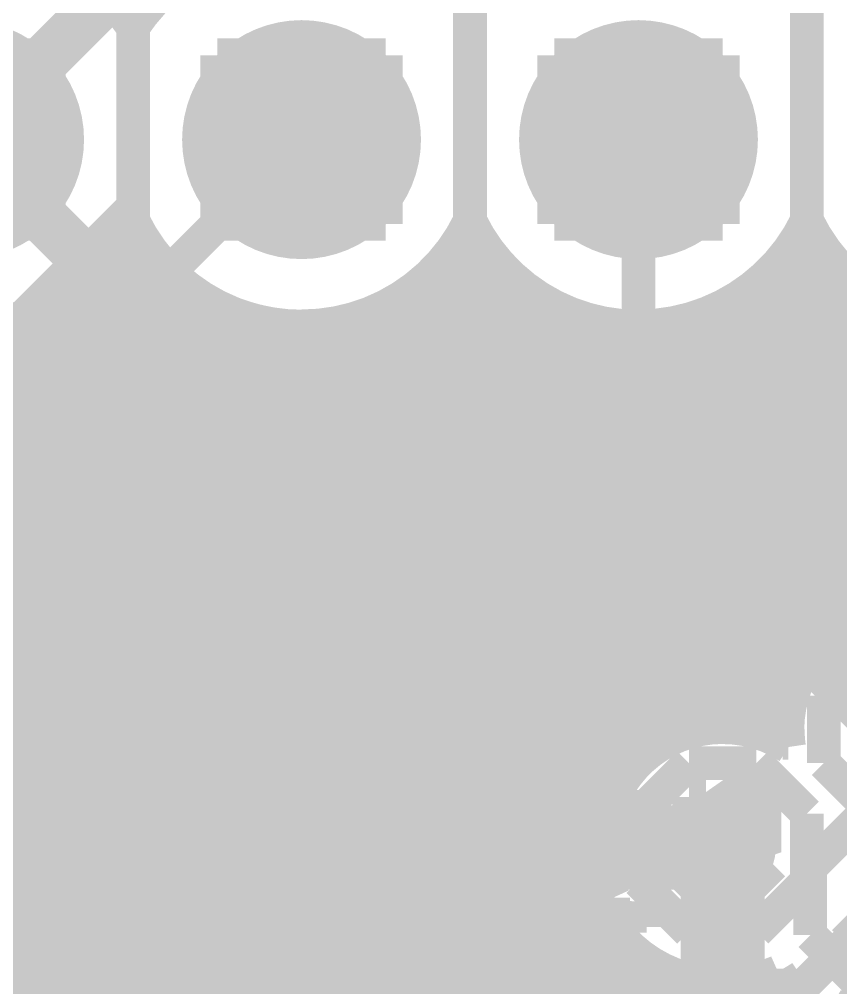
# Model space of a CAD drawing. Extents: x -5 to 157, y -120 to 103.
# Drawn here: x 61.37 to 67.56, y 86.32 to 93.62 of the extents above; entities that cross this region are included whole.
import ezdxf

# ---------------------------------------------------------------- set-up
doc = ezdxf.new("R2010")
doc.units = 0
doc.header["$MEASUREMENT"] = 0
doc.layers.get('0').update_dxf_attribs({"linetype": 'CONTINUOUS'})
for name, color, linetype in [('22-304-2_BOT', 7, 'CONTINUOUS'), ('22-304-2_DRD', 7, 'CONTINUOUS'), ('22-304-2_DRL', 2, 'CONTINUOUS'), ('22-304-2_IN1', 4, 'CONTINUOUS'), ('22-304-2_IN2', 3, 'CONTINUOUS'), ('22-304-2_SMB', 5, 'CONTINUOUS'), ('22-304-2_SMT', 10, 'CONTINUOUS'), ('22-304-2_SSB', 12, 'CONTINUOUS'), ('22-304-2_SST', 11, 'CONTINUOUS'), ('22-304-2_TOP', 13, 'CONTINUOUS'), ('THRUHOLE_TAP', 7, 'CONTINUOUS')]:
    doc.layers.add(name, color=color, linetype=linetype)

# ---------------------------------------------------------------- blocks, each defined once
blk = doc.blocks.new('ROUND_6')
at = {"const_width": 0.90043}
blk.add_lwpolyline([(-0.450214, 0, 1), (0.450214, 0, 1)], format="xyb", close=True, dxfattribs=at)
blk = doc.blocks.new('ROUND_39')
at = {"const_width": 0.40005}
blk.add_lwpolyline([(-0.200024, 0, 1), (0.200024, 0, 1)], format="xyb", close=True, dxfattribs=at)
blk = doc.blocks.new('ROUND_16')
at = {"const_width": 0.54991}
blk.add_lwpolyline([(-0.274954, 0, 1), (0.274954, 0, 1)], format="xyb", close=True, dxfattribs=at)
blk = doc.blocks.new('ROUND_88')
at = {"const_width": 0.10033}
blk.add_lwpolyline([(-0.050164, 0, 1), (0.050164, 0, 1)], format="xyb", close=True, dxfattribs=at)
blk = doc.blocks.new('ROUND_80')
at = {"const_width": 0.10033}
blk.add_lwpolyline([(-0.050164, 0, 1), (0.050164, 0, 1)], format="xyb", close=True, dxfattribs=at)

msp = doc.modelspace()

# ---------------------------------------------------------------- linework, layer by layer
at = {"layer": '22-304-2_BOT'}
for points, const_width in [([(60.96, 95.25), (62.23, 93.98), (62.23, 92.202), (60.579, 90.551), (60.579, 77.343), (62.27064, 75.65136), (62.27064, 74.95032)], 0.254), ([(62.27064, 77.44968), (62.27064, 77.51826), (61.087, 78.75016), (61.087, 90.297), (63.5, 92.71)], 0.254), ([(64.7954, 92.0496), (64.74206, 92.0496)], 0.254), ([(67.3354, 92.0496), (67.28206, 92.0496)], 0.254), ([(64.7192, 92.00642), (64.7192, 85.2424)], 0.254), ([(67.2338, 91.96324), (67.2338, 88.61298)], 0.254), ([(64.9478, 91.821), (64.5922, 91.821)], 0.254), ([(64.9478, 91.821), (64.9478, 81.5086)], 0.254), ([(67.4878, 91.821), (67.1322, 91.821)], 0.254), ([(67.4624, 91.85402), (67.4624, 88.9381)], 0.254), ([(64.4906, 91.70924), (64.4906, 85.2424)], 0.254), ([(67.0052, 91.68384), (67.0052, 88.22182)], 0.254), ([(65.1764, 91.59748), (65.1764, 81.5086)], 0.254), ([(64.262, 91.52636), (64.262, 85.2424)], 0.254), ([(65.18402, 91.5924), (64.35598, 91.5924)], 0.254), ([(67.72402, 91.5924), (66.89598, 91.5924)], 0.254), ([(65.405, 91.4527), (65.405, 85.2424)], 0.254), ([(66.7766, 91.50858), (66.7766, 88.2777)], 0.254), ([(64.0334, 91.40698), (64.0334, 85.2424)], 0.254), ([(66.548, 91.39682), (66.548, 88.27516)], 0.254), ([(63.06058, 91.37142), (61.722, 90.03284)], 0.254), ([(63.119, 91.35364), (63.119, 85.2424)], 0.254), ([(63.3476, 91.31046), (63.3476, 85.2424)], 0.254), ([(63.5762, 91.30284), (63.5762, 85.2424)], 0.254), ([(63.8048, 91.33586), (63.8048, 85.2424)], 0.254), ([(65.62598, 91.3638), (63.91148, 91.3638)], 0.254), ([(65.6336, 91.36126), (65.6336, 85.2424)], 0.254), ([(65.8622, 91.313), (65.8622, 87.77986)], 0.254), ([(66.0908, 91.30284), (66.0908, 88.06942)], 0.254), ([(66.3194, 91.33078), (66.3194, 88.21166)], 0.254), ([(68.16598, 91.3638), (66.45148, 91.3638)], 0.254), ([(62.8904, 91.20124), (62.8904, 85.2424)], 0.254), ([(70.1294, 91.1352), (62.82182, 91.1352)], 0.254), ([(62.6618, 90.97264), (62.6618, 85.2424)], 0.254), ([(70.1294, 90.9066), (62.59322, 90.9066)], 0.254), ([(62.4332, 90.74404), (62.4332, 85.2424)], 0.254), ([(68.35648, 90.678), (62.36462, 90.678)], 0.254), ([(62.2046, 90.51544), (62.2046, 85.2424)], 0.254), ([(68.35648, 90.4494), (62.13602, 90.4494)], 0.254), ([(61.976, 90.28684), (61.976, 78.77556)], 0.254), ([(68.35648, 90.2208), (61.90742, 90.2208)], 0.254), ([(61.722, 90.03284), (61.722, 79.00416)], 0.254), ([(68.35648, 89.9922), (61.722, 89.9922)], 0.254), ([(61.7474, 90.05824), (61.7474, 78.97876)], 0.254), ([(68.35648, 89.7636), (61.722, 89.7636)], 0.254), ([(68.1736, 89.535), (61.722, 89.535)], 0.254), ([(67.945, 89.3064), (61.722, 89.3064)], 0.254), ([(67.66814, 89.0778), (61.722, 89.0778)], 0.254), ([(67.37604, 88.8492), (61.722, 88.8492)], 0.254), ([(67.23634, 88.6206), (61.722, 88.6206)], 0.254), ([(67.17284, 88.392), (61.722, 88.392)], 0.254), ([(66.22288, 88.1634), (61.722, 88.1634)], 0.254), ([(67.1703, 88.1634), (67.12712, 88.1634)], 0.254), ([(65.95872, 87.9348), (61.722, 87.9348)], 0.254), ([(65.82918, 87.7062), (61.722, 87.7062)], 0.254), ([(66.675, 87.376), (66.675, 84.2264)], 0.635), ([(65.7733, 87.4776), (61.722, 87.4776)], 0.254), ([(65.77584, 87.249), (61.722, 87.249)], 0.254), ([(65.83934, 87.0204), (61.722, 87.0204)], 0.254), ([(65.8495, 86.99754), (65.8495, 85.2424)], 0.254), ([(65.8622, 86.97214), (65.8622, 85.2424)], 0.254), ([(65.8495, 86.7918), (61.722, 86.7918)], 0.254), ([(65.8495, 86.5632), (61.722, 86.5632)], 0.254), ([(65.8495, 86.3346), (61.722, 86.3346)], 0.254), ([(67.5005, 86.19236), (67.5005, 85.2424)], 0.254)]:
    msp.add_lwpolyline(points, dxfattribs=dict(at, const_width=const_width))
at = {"layer": '22-304-2_BOT', "const_width": 0.254}
for points in [[(63.5, 91.30284, 0.2884415), (64.77, 92.1004)], [(64.77, 92.1004, 0.2884414), (66.04, 91.3003)], [(66.04, 91.30284, 0.2884415), (67.31, 92.1004)], [(67.31, 92.1004, 0.2884414), (68.58, 91.3003)], [(63.06058, 91.37142, 0.079464), (63.5, 91.30114)], [(67.7545, 89.1159, 0.3130834), (67.16268, 88.265)], [(66.675, 88.28278, 0.4142136), (65.76822, 87.376)], [(67.17284, 88.13292, 0.1464798), (66.675, 88.28196)], [(67.16522, 88.265, 0.0364788), (67.17485, 88.13321)], [(65.76822, 87.376, 0.1078828), (65.85072, 86.9981)], [(67.5005, 86.19236, 0.1367879), (67.9704, 86.06136)]]:
    msp.add_lwpolyline(points, format="xyb", dxfattribs=at)
at = {"layer": '22-304-2_DRD', "const_width": 0.254}
for points in [[(61.595, 93.345), (60.325, 93.345)], [(61.595, 93.345), (60.325, 92.075)], [(61.595, 92.075), (60.325, 93.345)], [(61.595, 92.075), (61.595, 93.345)], [(62.865, 93.345), (62.865, 92.075)], [(64.135, 93.345), (62.865, 93.345)], [(64.135, 93.345), (62.865, 92.075)], [(64.135, 92.075), (62.865, 93.345)], [(64.135, 92.075), (64.135, 93.345)], [(65.405, 93.345), (65.405, 92.075)], [(66.675, 93.345), (65.405, 93.345)], [(66.675, 93.345), (65.405, 92.075)], [(66.675, 92.075), (65.405, 93.345)], [(66.675, 92.075), (66.675, 93.345)], [(60.325, 92.075), (61.595, 92.075)], [(62.865, 92.075), (64.135, 92.075)], [(65.405, 92.075), (66.675, 92.075)], [(67.818, 88.9), (67.437, 88.519)], [(67.818, 88.9), (67.437, 88.519)], [(67.437, 88.519), (67.437, 88.011)], [(67.437, 88.519), (67.437, 88.011)], [(66.421, 88.011), (66.04, 87.63)], [(66.929, 88.011), (66.421, 88.011)], [(67.31, 87.63), (66.929, 88.011)], [(67.437, 88.011), (67.818, 87.63)], [(67.437, 88.011), (67.818, 87.63)], [(66.421, 87.757), (66.421, 87.63)], [(66.548, 87.757), (66.421, 87.757)], [(66.548, 87.63), (66.548, 87.757)], [(66.802, 87.757), (66.802, 87.63)], [(66.929, 87.757), (66.802, 87.757)], [(66.929, 87.63), (66.929, 87.757)], [(66.04, 87.63), (66.04, 87.122)], [(66.421, 87.63), (66.548, 87.63)], [(66.802, 87.63), (66.929, 87.63)], [(67.31, 87.122), (67.31, 87.63)], [(67.7164, 87.6046), (67.3354, 87.2236)], [(66.548, 86.995), (66.294, 87.249)], [(67.056, 87.249), (66.802, 86.995)], [(67.3354, 87.2236), (67.3354, 86.7156)], [(66.04, 87.122), (66.421, 86.741)], [(66.929, 86.741), (67.31, 87.122)], [(66.802, 86.995), (66.548, 86.995)], [(67.8434, 86.5886), (67.5894, 86.8426)], [(66.421, 86.741), (66.929, 86.741)], [(67.3354, 86.7156), (67.7164, 86.3346)]]:
    msp.add_lwpolyline(points, dxfattribs=at)
at = {"layer": '22-304-2_IN1', "const_width": 0.254}
for points in [[(60.96, 91.30284, 0.2884415), (62.23, 92.1004)], [(62.23, 92.1004, 0.2884414), (63.5, 91.3003)], [(63.5, 91.30284, 0.2884415), (64.77, 92.1004)], [(64.77, 92.1004, 0.2884414), (66.04, 91.3003)], [(66.04, 91.30284, 0.2884415), (67.31, 92.1004)], [(67.31, 92.1004, 0.2884414), (68.58, 91.3003)]]:
    msp.add_lwpolyline(points, format="xyb", dxfattribs=at)
at = {"layer": '22-304-2_IN1'}
for points, const_width in [([(64.8462, 91.96324), (64.8462, 90.678)], 0.254), ([(67.3608, 92.00642), (67.3608, 90.678)], 0.254), ([(62.103, 91.88704), (62.103, 90.678)], 0.254), ([(62.31636, 91.948), (62.14364, 91.948)], 0.254), ([(62.3316, 91.92514), (62.3316, 90.678)], 0.254), ([(64.85636, 91.948), (64.68364, 91.948)], 0.254), ([(67.39636, 91.948), (67.22364, 91.948)], 0.254), ([(64.6176, 91.85402), (64.6176, 90.678)], 0.254), ([(67.1322, 91.821), (67.1322, 90.678)], 0.254), ([(62.49924, 91.7194), (61.96076, 91.7194)], 0.254), ([(65.03924, 91.7194), (64.50076, 91.7194)], 0.254), ([(65.0748, 91.68384), (65.0748, 90.678)], 0.254), ([(67.57924, 91.7194), (67.04076, 91.7194)], 0.254), ([(67.5894, 91.70924), (67.5894, 90.678)], 0.254), ([(61.8744, 91.63812), (61.8744, 90.678)], 0.254), ([(62.5602, 91.66098), (62.5602, 90.678)], 0.254), ([(64.389, 91.6178), (64.389, 90.678)], 0.254), ([(66.9036, 91.59748), (66.9036, 90.678)], 0.254), ([(61.6458, 91.48064), (61.6458, 90.678)], 0.254), ([(62.79642, 91.4908), (61.66358, 91.4908)], 0.254), ([(62.7888, 91.49334), (62.7888, 90.678)], 0.254), ([(64.1604, 91.4654), (64.1604, 90.678)], 0.254), ([(65.33642, 91.4908), (64.20358, 91.4908)], 0.254), ([(65.3034, 91.50858), (65.3034, 90.678)], 0.254), ([(66.675, 91.4527), (66.675, 90.678)], 0.254), ([(67.87642, 91.4908), (66.74358, 91.4908)], 0.254), ([(61.4172, 91.37904), (61.4172, 90.678)], 0.254), ([(63.0174, 91.38666), (63.0174, 90.678)], 0.254), ([(65.532, 91.39682), (65.532, 90.678)], 0.254), ([(63.246, 91.3257), (63.246, 90.678)], 0.254), ([(63.4746, 91.30284), (63.4746, 90.678)], 0.254), ([(63.7032, 91.31554), (63.7032, 90.678)], 0.254), ([(63.9318, 91.36888), (63.9318, 90.678)], 0.254), ([(65.7606, 91.33078), (65.7606, 90.678)], 0.254), ([(65.9892, 91.30284), (65.9892, 90.678)], 0.254), ([(66.2178, 91.313), (66.2178, 90.678)], 0.254), ([(66.4464, 91.36126), (66.4464, 90.678)], 0.254), ([(82.296, 91.2622), (33.78962, 91.2622)], 0.254), ([(82.296, 91.0336), (34.26206, 91.0336)], 0.254), ([(81.42224, 90.805), (34.60496, 90.805)], 0.254), ([(81.2673, 90.678), (53.594, 90.678)], 0.254), ([(68.072, 88.265), (67.437, 88.9), (63.5, 88.9), (59.436, 84.836), (59.436, 82.55), (54.52872, 77.64272), (54.52872, 77.5208)], 0.635)]:
    msp.add_lwpolyline(points, dxfattribs=dict(at, const_width=const_width))
at = {"layer": '22-304-2_IN2'}
for points, const_width in [([(62.2046, 94.36608), (62.2046, 93.59392)], 0.254), ([(61.99378, 93.74378), (60.96, 92.71)], 0.381), ([(62.29604, 93.6498), (62.16142, 93.6498)], 0.254), ([(61.99378, 91.67622), (60.96, 92.71)], 0.381), ([(62.25794, 91.821), (62.19952, 91.821)], 0.254), ([(62.2046, 91.82608), (62.2046, 78.92542)], 0.254), ([(64.79794, 91.821), (64.73952, 91.821)], 0.254), ([(67.33794, 91.821), (67.27952, 91.821)], 0.254), ([(64.7192, 91.79052), (64.7192, 78.92542)], 0.254), ([(67.2338, 91.7575), (67.2338, 88.85682)], 0.254), ([(67.4624, 91.6686), (67.4624, 89.0905)], 0.254), ([(62.4332, 91.6178), (62.4332, 78.9178)], 0.254), ([(64.9478, 91.6432), (64.9478, 78.91526)], 0.254), ([(61.976, 91.56954), (61.976, 78.89748)], 0.254), ([(62.4586, 91.5924), (61.99886, 91.5924)], 0.254), ([(64.4906, 91.54922), (64.4906, 78.90002)], 0.254), ([(64.9986, 91.5924), (64.53886, 91.5924)], 0.254), ([(67.0052, 91.52636), (67.0052, 88.34628)], 0.254), ([(67.5386, 91.5924), (67.07886, 91.5924)], 0.254), ([(65.1764, 91.45016), (65.1764, 78.86954)], 0.254), ([(61.7474, 91.4019), (61.7474, 78.83144)], 0.254), ([(62.6618, 91.43492), (62.6618, 78.87208)], 0.254), ([(64.262, 91.38666), (64.262, 78.83652)], 0.254), ([(62.77864, 91.3638), (61.67882, 91.3638)], 0.254), ([(62.8904, 91.31046), (62.8904, 78.78826)], 0.254), ([(65.31864, 91.3638), (64.21882, 91.3638)], 0.254), ([(65.405, 91.32062), (65.405, 78.78318)], 0.254), ([(67.85864, 91.3638), (66.75882, 91.3638)], 0.254), ([(66.7766, 91.37142), (66.7766, 88.39708)], 0.254), ([(61.5188, 91.29014), (61.5188, 78.71968)], 0.254), ([(63.119, 91.23172), (63.119, 78.65618)], 0.254), ([(64.0334, 91.27998), (64.0334, 78.72984)], 0.254), ([(65.6336, 91.23934), (65.6336, 78.64602)], 0.254), ([(66.548, 91.26982), (66.548, 88.39454)], 0.254), ([(61.2902, 91.21902), (61.2902, 78.55458)], 0.254), ([(63.3476, 91.19108), (63.3476, 78.45806)], 0.254), ([(63.5762, 91.186), (63.5762, 78.31836)], 0.254), ([(63.8048, 91.21394), (63.8048, 78.56728)], 0.254), ([(65.8622, 91.19362), (65.8622, 88.00084)], 0.254), ([(66.0908, 91.18346), (66.0908, 88.21928)], 0.254), ([(66.3194, 91.20886), (66.3194, 88.33866)], 0.254), ([(82.83956, 91.1352), (50.04562, 91.1352)], 0.254), ([(82.9437, 90.9066), (50.20564, 90.9066)], 0.254), ([(83.13166, 90.678), (50.28946, 90.678)], 0.254), ([(83.55076, 90.4494), (50.3174, 90.4494)], 0.254), ([(99.43338, 90.2208), (50.29454, 90.2208)], 0.254), ([(99.27082, 89.9922), (50.2158, 89.9922)], 0.254), ([(99.13112, 89.7636), (50.0634, 89.7636)], 0.254), ([(99.01428, 89.535), (49.77638, 89.535)], 0.254), ([(98.91776, 89.3064), (35.88258, 89.3064)], 0.254), ([(67.44462, 89.0778), (35.96132, 89.0778)], 0.254), ([(67.22872, 88.8492), (46.57598, 88.8492)], 0.254), ([(67.10934, 88.6206), (46.94174, 88.6206)], 0.254), ([(66.53022, 88.392), (58.43778, 88.392)], 0.254), ([(67.05346, 88.392), (66.81978, 88.392)], 0.254), ([(66.01714, 88.1634), (58.95086, 88.1634)], 0.254), ([(65.81394, 87.9348), (59.15406, 87.9348)], 0.254), ([(65.70218, 87.7062), (59.26328, 87.7062)], 0.254), ([(65.65392, 87.4776), (59.31408, 87.4776)], 0.254), ([(65.65646, 87.249), (59.31154, 87.249)], 0.254), ([(65.71234, 87.0204), (59.25566, 87.0204)], 0.254), ([(65.83172, 86.7918), (59.13628, 86.7918)], 0.254), ([(65.8622, 86.74862), (65.8622, 78.44282)], 0.254), ([(66.04762, 86.5632), (58.91784, 86.5632)], 0.254), ([(66.0908, 86.53272), (66.0908, 78.33868)], 0.254), ([(66.3194, 86.41334), (66.3194, 78.57998)], 0.254), ([(66.548, 86.35746), (66.548, 78.73746)], 0.254), ([(66.7766, 86.35492), (66.7766, 78.8416)], 0.254), ([(67.0052, 86.40318), (67.0052, 78.90256)], 0.254), ([(67.16268, 86.3346), (54.2417, 86.3346)], 0.254), ([(67.2338, 86.25586), (67.2338, 78.92542)], 0.254)]:
    msp.add_lwpolyline(points, dxfattribs=dict(at, const_width=const_width))
at = {"layer": '22-304-2_IN2', "const_width": 0.254}
for points in [[(62.23, 93.55582, 0.0992526), (61.80582, 93.98)], [(62.65164, 93.98, 0.0989033), (62.22883, 93.5566)], [(60.96, 91.18346, 0.2505196), (62.22938, 91.86205)], [(62.23, 91.86164, 0.2505198), (63.5, 91.18271)], [(63.5, 91.18346, 0.2505196), (64.76938, 91.86205)], [(64.77, 91.86164, 0.2505198), (66.04, 91.18271)], [(66.04, 91.18346, 0.2505196), (67.30938, 91.86205)], [(67.31, 91.86164, 0.2505198), (68.58, 91.18271)], [(68.072, 89.29116, 0.3954678), (67.04838, 88.33104)], [(66.675, 88.40216, 0.4142136), (65.64884, 87.376)], [(67.04838, 88.33104, 0.0934423), (66.675, 88.40143)], [(65.64884, 87.376, 0.4142136), (66.675, 86.34984)], [(66.675, 86.34984, 0.1049384), (67.09176, 86.43828)], [(67.09156, 86.43874, 0.2626533), (67.9704, 85.94287)]]:
    msp.add_lwpolyline(points, format="xyb", dxfattribs=at)
at = {"layer": '22-304-2_SSB', "const_width": 0.1524}
for points in [[(67.86118, 90.77198), (67.86118, 91.12758), (67.691, 91.186), (67.52082, 91.186), (67.35318, 91.12758), (67.35318, 90.77198), (67.52082, 90.71102), (67.691, 90.71102), (68.36918, 90.94978)], [(68.199, 90.3478), (68.36918, 90.28938), (68.36918, 89.93378), (68.199, 89.87282), (68.02882, 89.87282), (67.86118, 89.93378), (67.86118, 90.28938), (67.691, 90.3478), (67.52082, 90.3478), (67.35318, 90.28938), (67.35318, 89.93378), (67.52082, 89.87282)], [(68.36918, 89.5096), (68.02882, 89.5096), (67.35318, 89.27338), (68.02882, 89.03462), (68.36918, 89.03462)], [(67.35318, 88.43518), (68.36918, 88.43518)], [(66.02476, 87.8078), (66.02476, 87.33536), (66.70294, 87.8078), (66.87312, 87.8078), (67.04076, 87.74938), (67.04076, 87.39378), (66.87312, 87.33536)], [(63.1317, 87.2236), (62.96406, 87.34044), (62.96406, 87.5792), (63.1317, 87.69604), (63.30188, 87.69604), (63.6397, 87.45982), (63.98006, 87.69604), (63.98006, 87.2236)], [(66.02476, 86.9696), (66.02476, 86.73338)], [(62.96406, 86.85784), (62.96406, 86.62162)], [(66.02476, 86.85276), (67.04076, 86.85276), (66.87312, 86.73338)], [(62.96406, 86.741), (63.98006, 86.741), (63.80988, 86.62162)], [(66.53276, 86.07298), (66.02476, 86.25078)], [(66.53276, 85.7758), (66.53276, 86.1314), (66.70294, 86.25078), (66.87312, 86.25078), (67.04076, 86.1314), (67.04076, 85.7758), (66.02476, 85.7758)]]:
    msp.add_lwpolyline(points, dxfattribs=at)
at = {"layer": '22-304-2_SST', "const_width": 0.1524}
for points in [[(63.1825, 92.54998), (63.1825, 92.86748), (63.1825, 93.0275), (63.8175, 93.0275), (63.8175, 92.86748), (63.8175, 92.54998), (63.8175, 92.3925), (63.1825, 92.3925), (63.1825, 92.54998), (63.8175, 92.54998)], [(65.7225, 92.54998), (65.7225, 92.86748), (65.7225, 93.0275), (66.3575, 93.0275), (66.3575, 92.86748), (66.3575, 92.54998), (66.3575, 92.3925), (65.7225, 92.3925), (65.7225, 92.54998), (66.3575, 92.54998)], [(63.1825, 92.86748), (63.8175, 92.86748)], [(65.7225, 92.86748), (66.3575, 92.86748)], [(80.4545, 90.3605), (80.01, 90.805), (69.85, 90.805), (64.77, 90.805), (64.77, 90.3605), (54.1655, 90.3605)], [(54.61, 90.805), (64.77, 90.805)], [(64.77, 90.3605), (64.77, 89.535), (69.85, 89.535)], [(59.055, 89.535), (64.77, 89.535)]]:
    msp.add_lwpolyline(points, dxfattribs=at)
at = {"layer": '22-304-2_TOP'}
for points, const_width in [([(0.02032, 47.64532), (-0.23368, 47.64532), (-1.397, 46.482), (-1.397, 42.037), (-0.254, 40.894), (4.699, 40.894), (14.224, 50.419), (14.224, 55.245), (16.891, 57.912), (28.448, 57.912), (41.021, 70.485), (41.021, 78.74), (51.943, 89.662), (66.167, 89.662), (67.31, 90.805), (67.31, 93.98), (68.58, 95.25)], 0.254), ([(66.04, 95.25), (64.77, 93.98), (64.77, 91.44), (64.008, 90.678), (51.435, 90.678), (40.132, 79.375), (32.639, 79.375), (30.099, 76.835), (30.099, 61.087), (27.94, 58.928), (16.383, 58.928), (13.208, 55.753), (13.208, 52.705), (9.652, 49.149), (9.652, 46.609), (4.445, 41.402), (1.26238, 41.402), (0.02032, 42.64406)], 0.254), ([(2.51968, 45.14596), (7.42696, 45.14596), (9.144, 46.863), (9.144, 49.403), (12.7, 52.959), (12.7, 56.134), (16.002, 59.436), (27.686, 59.436), (29.591, 61.341), (29.591, 77.089), (32.385, 79.883), (39.878, 79.883), (51.181, 91.186), (61.849, 91.186), (62.23, 91.567), (62.23, 93.98), (63.5, 95.25)], 0.254), ([(71.12, 92.71), (67.056, 88.646), (52.451, 88.646), (42.037, 78.232), (42.037, 69.977), (28.956, 56.896), (17.399, 56.896), (15.24, 54.737), (15.24, 49.911), (5.207, 39.878), (-0.762, 39.878), (-2.921, 42.037), (-2.921, 48.768), (-1.54432, 50.14468), (0.02032, 50.14468)], 0.254), ([(68.58, 92.71), (68.58, 90.932), (66.802, 89.154), (52.197, 89.154), (41.529, 78.486), (41.529, 70.231), (28.702, 57.404), (17.145, 57.404), (14.732, 54.991), (14.732, 50.165), (4.953, 40.386), (-0.508, 40.386), (-1.905, 41.783), (-1.905, 44.958), (-2.159, 45.212)], 0.254), ([(11.176, 49.53), (11.811, 49.53), (13.716, 51.435), (13.716, 55.499), (16.637, 58.42), (28.194, 58.42), (40.513, 70.739), (40.513, 78.994), (51.689, 90.17), (64.897, 90.17), (66.04, 91.313), (66.04, 92.71)], 0.254), ([(58.293, 87.376), (66.675, 87.376)], 0.635), ([(67.9704, 86.9696), (67.9196, 86.9696), (67.056, 86.106), (54.737, 86.106), (53.975, 85.344)], 0.254)]:
    msp.add_lwpolyline(points, dxfattribs=dict(at, const_width=const_width))

# ---------------------------------------------------------------- block references
at = {"layer": '22-304-2_BOT'}
for name, p in [('ROUND_6', (60.96, 92.71)), ('ROUND_6', (63.5, 92.71)), ('ROUND_6', (66.04, 92.71)), ('ROUND_39', (66.675, 87.376))]:
    msp.add_blockref(name, p, dxfattribs=at)
at = {"layer": '22-304-2_DRL'}
for name, p in [('ROUND_16', (60.96, 92.71)), ('ROUND_16', (63.5, 92.71)), ('ROUND_16', (66.04, 92.71)), ('ROUND_88', (66.675, 87.376))]:
    msp.add_blockref(name, p, dxfattribs=at)
at = {"layer": '22-304-2_IN1'}
for name, p in [('ROUND_6', (60.96, 92.71)), ('ROUND_6', (63.5, 92.71)), ('ROUND_6', (66.04, 92.71)), ('ROUND_39', (66.675, 87.376))]:
    msp.add_blockref(name, p, dxfattribs=at)
at = {"layer": '22-304-2_IN2'}
for name, p in [('ROUND_6', (60.96, 92.71)), ('ROUND_6', (63.5, 92.71)), ('ROUND_6', (66.04, 92.71)), ('ROUND_39', (66.675, 87.376))]:
    msp.add_blockref(name, p, dxfattribs=at)
at = {"layer": '22-304-2_SMB'}
for p in [(60.96, 92.71), (63.5, 92.71), (66.04, 92.71)]:
    msp.add_blockref('ROUND_6', p, dxfattribs=at)
at = {"layer": '22-304-2_SMT'}
for p in [(60.96, 92.71), (63.5, 92.71), (66.04, 92.71)]:
    msp.add_blockref('ROUND_6', p, dxfattribs=at)
at = {"layer": '22-304-2_TOP'}
for name, p in [('ROUND_6', (60.96, 92.71)), ('ROUND_6', (63.5, 92.71)), ('ROUND_6', (66.04, 92.71)), ('ROUND_39', (66.675, 87.376))]:
    msp.add_blockref(name, p, dxfattribs=at)
at = {"layer": 'THRUHOLE_TAP'}
for name, p in [('ROUND_16', (60.96, 92.71)), ('ROUND_16', (63.5, 92.71)), ('ROUND_16', (66.04, 92.71)), ('ROUND_80', (66.675, 87.376))]:
    msp.add_blockref(name, p, dxfattribs=at)

doc.saveas('drawing.dxf')
